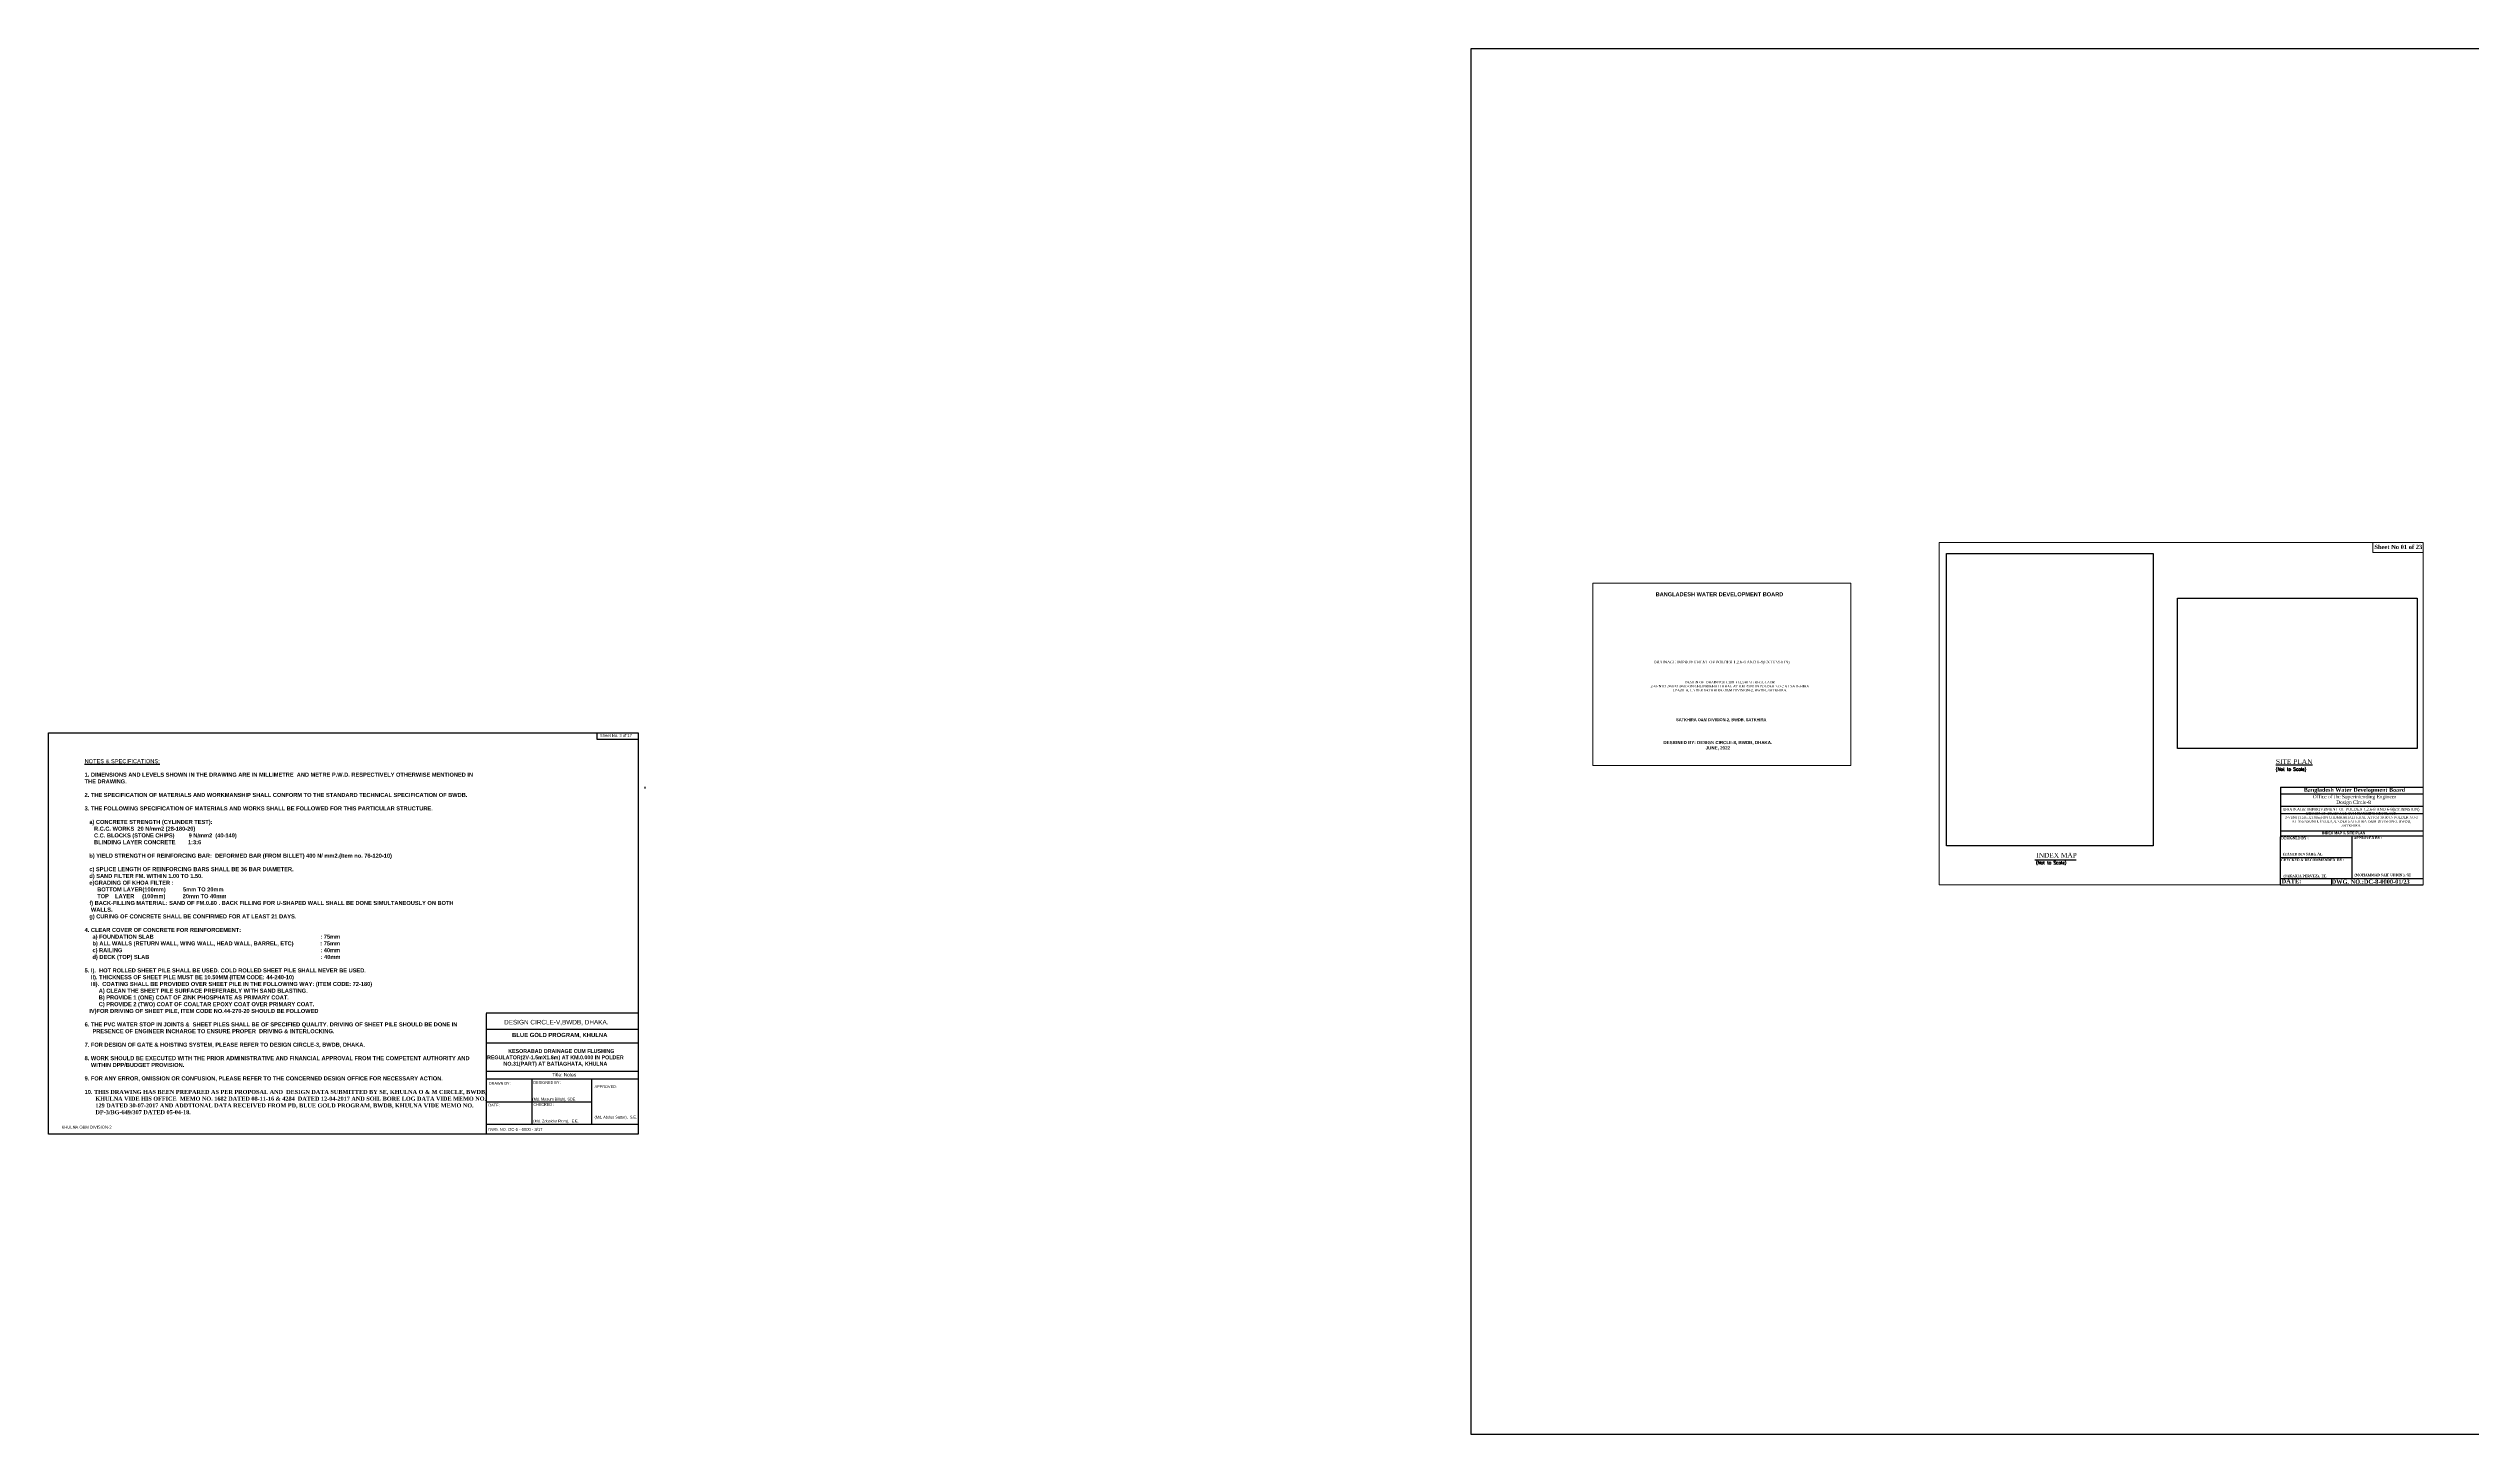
# Model space of a CAD drawing. Extents: x -545075 to 1728153, y -708141 to -305611.
# Drawn here: x -545075 to -242140, y -708141 to -534852 of the extents above; entities that cross this region are included whole.
import ezdxf

# ---------------------------------------------------------------- set-up
doc = ezdxf.new("R2010")
doc.units = 0
doc.header["$MEASUREMENT"] = 0
doc.layers.get('0').update_dxf_attribs({"linetype": 'CONTINUOUS'})
doc.layers.add('Left Bank Profile', color=7, linetype='CONTINUOUS', lineweight=25)
doc.layers.add('LINE', color=7, linetype='CONTINUOUS')
doc.layers.add('pile', color=217, linetype='CONTINUOUS')
doc.styles.add('Arial-200', font='arial.ttf')
doc.styles.add('BIG', font='ROMANT.SHX')
doc.styles.add('SMALL', font='ROMANS.SHX')
doc.styles.get("Standard").update_dxf_attribs({"font": 'times.ttf', "height": 250})
doc.styles.add('sum', font='arialbd.ttf')
picture_1 = doc.add_image_def('image1.jpg', size_in_pixel=(2625, 1645))
picture_2 = doc.add_image_def('image6.png', size_in_pixel=(3507, 4960))

msp = doc.modelspace()

# ---------------------------------------------------------------- linework, layer by layer
at = {"color": 7, "ltscale": 2}
for p, q in [((-476512.383, -620420.977), (-476512.383, -621199.005)), ((-476512.383, -621199.005), (-471364.648, -621199.005))]:
    msp.add_line(p, q, dxfattribs=at)
at = {"color": 0, "linetype": 'ByBlock', "lineweight": -2}
for p, q in [((-470534.297, -627176.359), (-470534.297, -627371.557)), ((-471442.131, -655477.647), (-490349.244, -655477.647)), ((-490349.244, -655522.407), (-490349.244, -670551.137)), ((-490349.244, -657476.819), (-471442.131, -657476.819)), ((-490349.244, -659181.177), (-471442.131, -659181.177)), ((-490349.244, -662728.953), (-471442.131, -662728.953)), ((-490349.244, -663682.1), (-471442.131, -663682.1)), ((-484652.143, -663682.1), (-484652.143, -669318.341)), ((-477178.858, -663711.889), (-477178.858, -669354.971)), ((-490349.244, -666560.403), (-477178.858, -666533.43)), ((-490349.244, -669351.746), (-471442.131, -669351.746))]:
    msp.add_line(p, q, dxfattribs=at)
at = {"color": 7, "linetype": 'ByBlock', "lineweight": 20}
for points in [[(-308685.983, -639408.103), (-308685.983, -596622.289), (-248180.791, -596622.289), (-248180.791, -639408.103), (-308685.983, -639408.103)], [(-351979.538, -624517.395), (-351979.538, -601706), (-319721, -601706), (-319721, -624517.395), (-351979.538, -624517.395)]]:
    msp.add_lwpolyline(points, close=True, dxfattribs=at)
at = {"color": 0, "linetype": 'ByBlock', "lineweight": -2}
msp.add_lwpolyline([(-545074.994, -620420.977), (-471364.648, -620420.977), (-471364.648, -670567.69), (-545074.994, -670567.69)], close=True, dxfattribs=at)
at = {"layer": 'Left Bank Profile'}
msp.add_lwpolyline([(-266038.699, -639408.103), (-248180.791, -639408.103)], dxfattribs=at)
msp.add_lwpolyline([(-266038.699, -639408.103), (-248180.791, -639408.103)], dxfattribs=at)
at = {"layer": 'LINE'}
for p, q in [((-266038.699, -627202.98), (-248180.791, -627202.98)), ((-266038.699, -627202.98), (-266038.699, -633415.17)), ((-266038.699, -628049.666), (-248180.791, -628049.666)), ((-266038.699, -629596.135), (-248180.791, -629596.135)), ((-266038.699, -630492.914), (-248180.791, -630492.914)), ((-266038.699, -632659.812), (-248180.791, -632659.812)), ((-266038.699, -633273.188), (-248180.791, -633273.188)), ((-266038.699, -639408.103), (-266038.699, -633415.17)), ((-266038.699, -636008.491), (-257109.745, -636008.491)), ((-257109.745, -633273.188), (-257109.745, -638615.627)), ((-296734.989, -636299.746), (-291559.738, -636299.746)), ((-266038.699, -638615.627), (-248180.791, -638615.627)), ((-262688.085, -638615.627), (-248180.791, -638615.627)), ((-262688.085, -638615.627), (-248180.791, -638615.627)), ((-262688.085, -638615.627), (-248180.791, -638615.627))]:
    msp.add_line(p, q, dxfattribs=at)
at = {"layer": 'LINE', "lineweight": 9}
msp.add_line((-248180.791, -627202.98), (-248180.791, -639408.103), dxfattribs=at)
at = {"layer": 'LINE', "color": 7, "lineweight": 9}
for p, q in [((-259656.164, -638615.627), (-259656.164, -639408.103)), ((-248180.791, -639408.103), (-265444.469, -639408.103)), ((-251864.843, -639408.103), (-250657.508, -639408.103))]:
    msp.add_line(p, q, dxfattribs=at)
at = {"layer": 'LINE', "color": 3, "linetype": 'ByBlock', "lineweight": -2}
msp.add_lwpolyline([(-367224, -534852), (1728153, -534852), (1728153, -708141), (-367224, -708141)], close=True, dxfattribs=at)
at = {"layer": 'LINE', "lineweight": 9}
msp.add_lwpolyline([(-248180.791, -596622.289), (-254474.753, -596622.289), (-254474.753, -597856.912), (-248180.791, -597856.912)], close=True, dxfattribs=at)

# ---------------------------------------------------------------- texts
at = {"color": 0, "linetype": 'ByBlock', "lineweight": -2}
for s, insert, char_height, width, attachment_point, style in [('{\\fArial|b1|i0|c0|p34;BANGLADESH WATER DEVELOPMENT BOARD}', (-336167.166, -603348.974), 500, 17263.49031, 8, 'Arial-200'), ('Sheet No. 3 of 17', (-476128.84, -620934.828), 367.92352, 20493.19691, 7, 'Arial-200'), ('{\\fArial|b1|i0|c0|p34;SATKHIRA O&M DIVISION-2, BWDB, SATKHIRA}', (-341584.54, -619034.389), 355.48861, 19568.56094, 7, 'Arial-200'), ('{\\fArial|b1|i0|c0|p34;DESIGNED BY: DESIGN CIRCLE-8, BWDB, DHAKA.\\PJUNE, 2022}', (-336366.907, -622581.718), 400, 23859.06005, 8, 'Arial-200'), ('{\\fArial|b1|i0|c0|p34; \\fArial|b1|i0|c186|p34;\\C256;INDEX MAP & SITE PLAN}', (-260937.065, -633091.262), 320, 17252.47904, 7, 'Arial-200'), ('DESIGN CIRCLE-V,BWDB, DHAKA.', (-488112.065, -656298.381), 572.33236, 17755.58292, 1, 'Arial-200'), ('        KESORABAD DRAINAGE CUM FLUSHING REGULATOR(2V-1.5mX1.8m) AT KM.0.000 IN POLDER \\PNO.31(PART) AT BATIAGHATA, KHULNA', (-481700.81, -659957.607), 475.2, 19811.10353, 2, 'sum'), ('          BLUE GOLD PROGRAM, KHULNA ', (-489166.181, -657921.522), 528, 28859.70687, 1, 'sum'), ('Title: Notes', (-482113.458, -663372.854), 428.1894, 23849.98257, 7, 'Arial-200'), ('DRAWN BY:', (-490012.562, -664413.623), 342.5515, 19079.98605, 7, 'Arial-200'), ('(Md. Masum Billah), SDE', (-484575.825, -666485.024), 342.55152, 19079.98605, 7, 'Arial-200'), ('DESIGNED BY:', (-484455.649, -664301.427), 342.55152, 19079.98605, 7, 'Arial-200'), ('APPROVED:', (-476800.118, -664815.973), 342.5515, 19079.98605, 7, 'Arial-200'), ('DATE:', (-490072.279, -667125.976), 342.5515, 19079.98605, 7, 'Arial-200'), ('(Md. Zobaidur Reza),  E.E.', (-484463.041, -669225.583), 342.55152, 19079.98605, 7, 'Arial-200'), ('CHECKED :', (-484455.649, -667055.651), 342.5515, 19079.98605, 7, 'Arial-200'), ('(Md. Abdus Sattar),  S.E.', (-476802.952, -668738.632), 342.55152, 19079.98605, 7, 'Arial-200'), ('   KHULNA O&M DIVISION-2', (-543864.653, -669899.909), 367.92352, 20493.19691, 7, 'Arial-200'), ('DWG. NO.         ', (-490065.335, -670173.55), 342.55152, 19079.98605, 7, 'Arial-200'), ('DC-5 - 0000 - 3/17   ', (-487573.214, -670178.228), 367.92352, 20493.19691, 7, 'Arial-200')]:
    msp.add_mtext(s, dxfattribs=dict(at, insert=insert, char_height=char_height, width=width, attachment_point=attachment_point, style=style))
at = {"color": 0, "linetype": 'ByBlock', "lineweight": -2, "ltscale": 2, "insert": (-540555.918, -623703.639), "char_height": 506.25, "width": 48958.95131, "attachment_point": 1, "style": 'sum'}
msp.add_mtext('\\A1;{\\fArial|b0|i0|c0|p34;\\LNOTES & SPECIFICATIONS:\\P}\\P{\\C256;1. DIMENSIONS AND LEVELS SHOWN IN THE DRAWING ARE IN MILLIMETRE  AND METRE P.W.D. RESPECTIVELY OTHERWISE MENTIONED IN THE DRAWING.}\\P\\P2. THE SPECIFICATION OF MATERIALS AND WORKMANSHIP SHALL CONFORM TO THE STANDARD TECHNICAL SPECIFICATION OF BWDB.\\P\\P3. THE FOLLOWING SPECIFICATION OF MATERIALS AND WORKS SHALL BE FOLLOWED FOR THIS PARTICULAR STRUCTURE.\\P\\P   a) CONCRETE STRENGTH (CYLINDER TEST):     \\P      R.C.C. WORKS  20 N/mm2 (28-180-20)\\P      C.C. BLOCKS (STONE CHIPS)         9 N/mm2  (40-140)                      \\P      BLINDING LAYER CONCRETE        1:3:6\\P\\P   b) YIELD STRENGTH OF REINFORCING BAR:  DEFORMED BAR (FROM BILLET) 400 N/ mm2.(Item no. 76-120-10)\\P\\P   c) SPLICE LENGTH OF REINFORCING BARS SHALL BE 36 BAR DIAMETER.\\P   d) SAND FILTER FM. WITHIN 1.00 TO 1.50.\\P   e)GRADING OF KHOA FILTER : \\P        BOTTOM LAYER(100mm)           5mm TO 20mm\\P        TOP    LAYER     (100mm)           20mm TO 40mm \\P   f) BACK-FILLING MATERIAL: SAND OF FM.0.80 . BACK FILLING FOR U-SHAPED WALL SHALL BE DONE SIMULTANEOUSLY ON BOTH           \\P    WALLS. \\P   g) CURING OF CONCRETE SHALL BE CONFIRMED FOR AT LEAST 21 DAYS.\\P\\P4. CLEAR COVER OF CONCRETE FOR REINFORCEMENT:\\P{\\A0;     a) FOUNDATION SLAB                                                                                                          : 75mm\\P     b) ALL WALLS (RETURN WALL, WING WALL, HEAD WALL, BARREL, ETC)                 : 75mm\\P     c) RAILING                                                                                                                              : 40mm\\P     d) DECK (TOP) SLAB                                                                                                             : 40mm}\\P\\P{\\C256;5. \\A0;\\C7;I).  HOT ROLLED SHEET PILE SHALL BE USED. COLD ROLLED SHEET PILE SHALL NEVER BE USED.\\A1;\\C256;\\P    II). THICKNESS OF \\A0;\\C7;SHEET PILE\\A1;\\C256; MUST BE 10.50MM \\A0;\\C7;(ITEM CODE: 44-240-10)\\P    III).  COATING SHALL BE PROVIDED OVER SHEET PILE IN THE FOLLOWING WAY: (ITEM CODE: 72-180)\\P         A) CLEAN THE SHEET PILE SURFACE PREFERABLY WITH SAND BLASTING.\\P         B) PROVIDE 1 (ONE) COAT OF ZINK PHOSPHATE AS PRIMARY COAT.\\P         C) PROVIDE 2 (TWO) COAT OF COALTAR EPOXY COAT OVER PRIMARY COAT.\\P\\A1;\\C256;   IV)FOR DRIVING OF SHEET PILE, ITEM CODE NO.44-270-20 SHOULD BE FOLLOWED \\P}\\P6. THE PVC WATER STOP IN JOINTS &  SHEET PILES SHALL BE OF SPECIFIED QUALITY. DRIVING OF SHEET PILE SHOULD BE DONE IN \\P     PRESENCE OF ENGINEER INCHARGE TO ENSURE PROPER  DRIVING & INTERLOCKING.\\P\\P7. FOR DESIGN OF GATE & HOISTING SYSTEM, PLEASE REFER TO DESIGN CIRCLE-3, BWDB, DHAKA.\\P\\P{\\C256;8. WORK SHOULD BE EXECUTED WITH THE PRIOR ADMINISTRATIVE AND FINANCIAL APPROVAL FROM THE COMPETENT AUTHORITY AND \\P    WITHIN DPP/BUDGET PROVISION.\\P}\\P9. FOR ANY ERROR, OMISSION OR CONFUSION, PLEASE REFER TO THE CONCERNED DESIGN OFFICE FOR NECESSARY ACTION.\\P\\P{\\C7;10. \\fTimes New Roman|b1|i0|c0|p18;THIS DRAWING HAS BEEN PREPARED AS PER PROPOSAL AND  DESIGN DATA SUBMITTED BY SE, KHULNA O & M CIRCLE, BWDB,   \\P       KHULNA VIDE HIS OFFICE  MEMO NO. 1682 DATED 08-11-16 & 4284  DATED 12-04-2017 AND SOIL BORE LOG DATA VIDE MEMO NO. \\P       129 DATED 30-07-2017 AND ADDTIONAL DATA RECEIVED FROM PD, BLUE GOLD PROGRAM, BWDB, KHULNA VIDE MEMO NO. \\P       DP-3/BG-649/307 DATED 05-04-18.\\P\\P\\P     }', dxfattribs=at)
at = {"layer": 'LINE', "style": 'BIG'}
for p in [(-266626.821, -625154.273), (-296612.146, -636838.506)]:
    msp.add_text('(Not to Scale)', height=394.0125, dxfattribs=at).set_placement(p)
at = {"layer": 'LINE', "color": 7, "lineweight": 9}
for s, insert, char_height, width, attachment_point in [('{\\fTimes New Roman|b1|i0|c0|p18;Sheet No 01 of 23}', (-254285.035, -596909.264), 530.054, 19039.36737, 1), ('{\\fTimes New Roman Greek|b0|i0|c0|p18;\\C256;DRAINAGE IMPROVEMENT OF POLDER 1,2.6-8 AND 6-8(EXTENSION)}', (-335906.581, -611849.515), 350, 17410.56988, 8), ('{\\fTimes New Roman Greek|b0|i0|c0|p18;\\C256;DESIGN OF  DRAINAGE CUM FLUSHING REGULAOR\\P2-VENT(1.50mX1.80m) ON CHUMRIKHALI KHAL AT KM 39.00 IN POLDER NO-2 AT SATKHIRA UPAZILA, UNDER SATKHIRA O&M DIVISION-2, BWDB, SATKHIRA.}', (-334866.416, -615306.065), 302.878199, 20885.06243, 8), ('{\\fTimes New Roman Greek|b0|i0|c0|p18;\\C256;DRAINAGE IMPROVEMENT OF POLDER 1,2.6-8 AND 6-8(EXTENSION)}', (-257160.549, -630256.888), 350, 17410.56988, 8), ('{\\fTimes New Roman|b1|i0|c0|p18;Bangladesh Water Development Board}', (-263117.992, -627291.307), 497.51809, 17870.68828, 1), ('{\\fTimes New Roman|b0|i0|c0|p18;Office of the Superintending Engineer}', (-261990.349, -628166.15), 445.23095, 15992.55112, 1), ('{\\fTimes New Roman|b0|i0|c0|p18;Design Circle-8}', (-259053.424, -628862.369), 445.23095, 15992.55112, 1), ('{\\fTimes New Roman Greek|b0|i0|c0|p18;\\C256;DESIGN OF  DRAINAGE CUM FLUSHING REGULAOR\\P2-VENT(1.50mX1.80m) ON CHUMRIKHALI KHAL AT KM 39.00 IN POLDER NO-2 AT ASSASUNI UPAZILA, UNDER SATKHIRA O&M DIVISION-2, BWDB, SATKHIRA.}', (-257160.549, -632153.703), 302.878199, 16855.77975, 8)]:
    msp.add_mtext(s, dxfattribs=dict(at, insert=insert, char_height=char_height, width=width, attachment_point=attachment_point))
at = {"layer": 'LINE', "char_height": 600, "width": 12831.1204, "attachment_point": 5, "style": 'SMALL'}
for s, insert in [('{\\fTimes New Roman|b0|i0|c0|p18;\\LSITE PLAN}', (-264319.535, -624016.25)), ('{\\fTimes New Roman|b0|i0|c0|p18;INDEX MAP}', (-294025.86, -635716.483))]:
    msp.add_mtext(s, dxfattribs=dict(at, insert=insert))
at = {"layer": 'LINE', "color": 7, "lineweight": 9, "attachment_point": 1}
for s, insert, char_height in [('{\\fTimes New Roman|b1|i0|c0|p18;CHECKED & RECOMMENDED  BY :}', (-265967.826, -636149.009), 302.8782), ('{\\fTimes New Roman|b1|i0|c0|p18;DESIGNED BY :}', (-265942.93, -633411.802), 302.8782), ('{\\fTimes New Roman|b1|i0|c0|p18;\\C0;(ZAYED BIN SAIF), AE}', (-265689.048, -635416.269), 302.8782), ('{\\fTimes New Roman|b1|i0|c0|p18;APPROVED BY :}', (-256883.391, -633392.198), 302.8782), ('{\\fTimes New Roman|b1|i0|c0|p18;DATE:}', (-265885.268, -638704.019), 518.95951), ('{\\fTimes New Roman|b1|i0|c0|p18;\\C0;(JAKARIA PERVEZ),  EE  }', (-265649.309, -638159.327), 302.8782), (' {\\fTimes New Roman|b1|i0|c0|p18;DWG. NO.:DC-8-0000-01/23}', (-259829.64, -638762.839), 518.95951), ('{\\fTimes New Roman|b1|i0|c0|p18;\\C0;(MOHAMMAD SAIF UDDIN ), SE}', (-256776.796, -638030.265), 302.8782)]:
    msp.add_mtext(s, dxfattribs=dict(at, insert=insert, char_height=char_height))

# ---------------------------------------------------------------- pictures from other files: only their frames are drawn
at = {"layer": 'pile', "color": 0, "linetype": 'ByBlock', "lineweight": -2}
image = msp.add_image(picture_2, insert=(-307777, -634524.139), size_in_units=(25838.047, 36543.117), dxfattribs=at)
image.dxf.flags = 7
image = msp.add_image(picture_1, insert=(-278888.656, -622368.392), size_in_units=(29963.126, 18776.893), dxfattribs=at)
image.dxf.flags = 7

doc.saveas('drawing.dxf')
